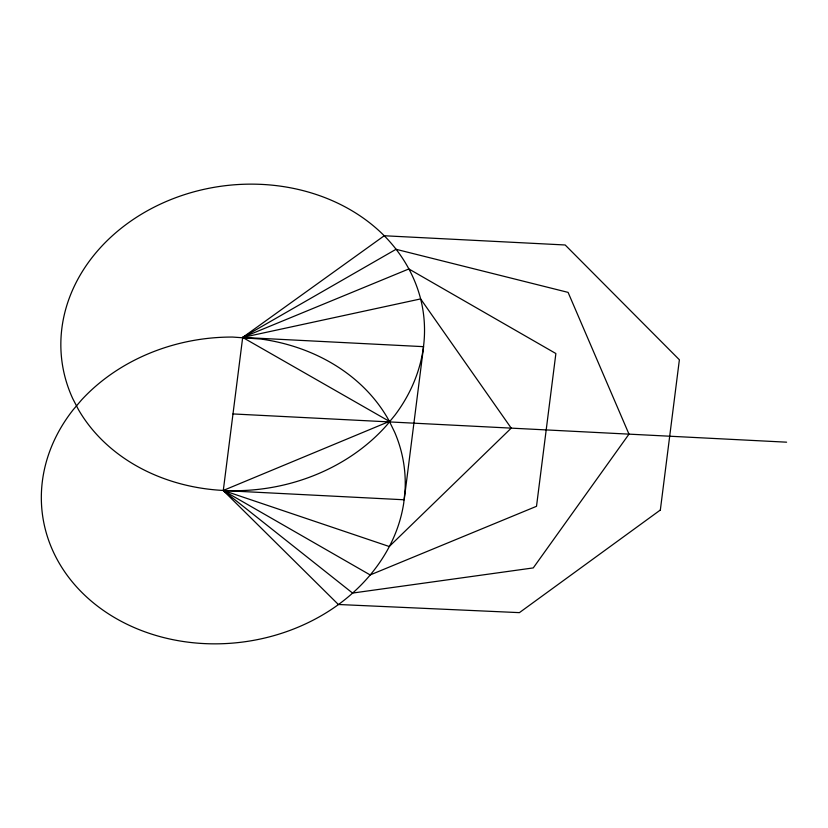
<?xml version="1.0" encoding="UTF-8"?>
<svg xmlns="http://www.w3.org/2000/svg" width="828" height="828" viewBox="0 0 828 828"><rect width="100%" height="100%" fill="white"/><g stroke="black" fill="none" stroke-linecap="round" stroke-linejoin="round"><path stroke-width="1.24" d="M660.247 510.089L519.404 612.637L338.352 604.492L223.281 490.549L242.687 337.431L384.244 235.752L565.172 244.984L679.384 359.776L660.34 510.027M242.687 337.431L396.022 249.3L568.091 292.387L628.99 434.141L533.263 567.915L352.562 593.065L223.281 490.549L404.199 499.781L423.605 346.663L242.687 337.431L389.419 421.4L394.728 432.361A182.439 152.828 -7.6 0 1 405.016 491.118L403.722 503.155A182.439 152.828 -7.6 0 1 393.259 538.49C380.632 566.518 359.445 590.126 334.264 607.524A182.439 152.828 -7.6 0 1 98.221 606.665A182.439 152.828 -7.6 0 1 73.195 409.736L81.724 399.748A182.439 152.828 -7.6 0 1 232.564 337.058L260.882 339.045A182.439 152.828 -7.6 0 1 389.419 421.4L223.291 490.455L389.253 546.511L511.228 428.138L420.634 298.918C414.528 275.041 401.539 253.223 384.244 235.752A182.326 152.735 -7.6 0 0 152.104 208.211A182.326 152.735 -7.6 0 0 72.781 398.682L78.391 409.518A182.326 152.735 -7.6 0 0 386.717 425.25L394.977 415.118A182.326 152.735 -7.6 0 0 420.634 298.918L242.687 337.431L408.856 268.955L555.878 353.535L536.513 506.301L370.168 574.942L223.281 490.549M232.989 413.938L786.6 442.183"/></g></svg>
